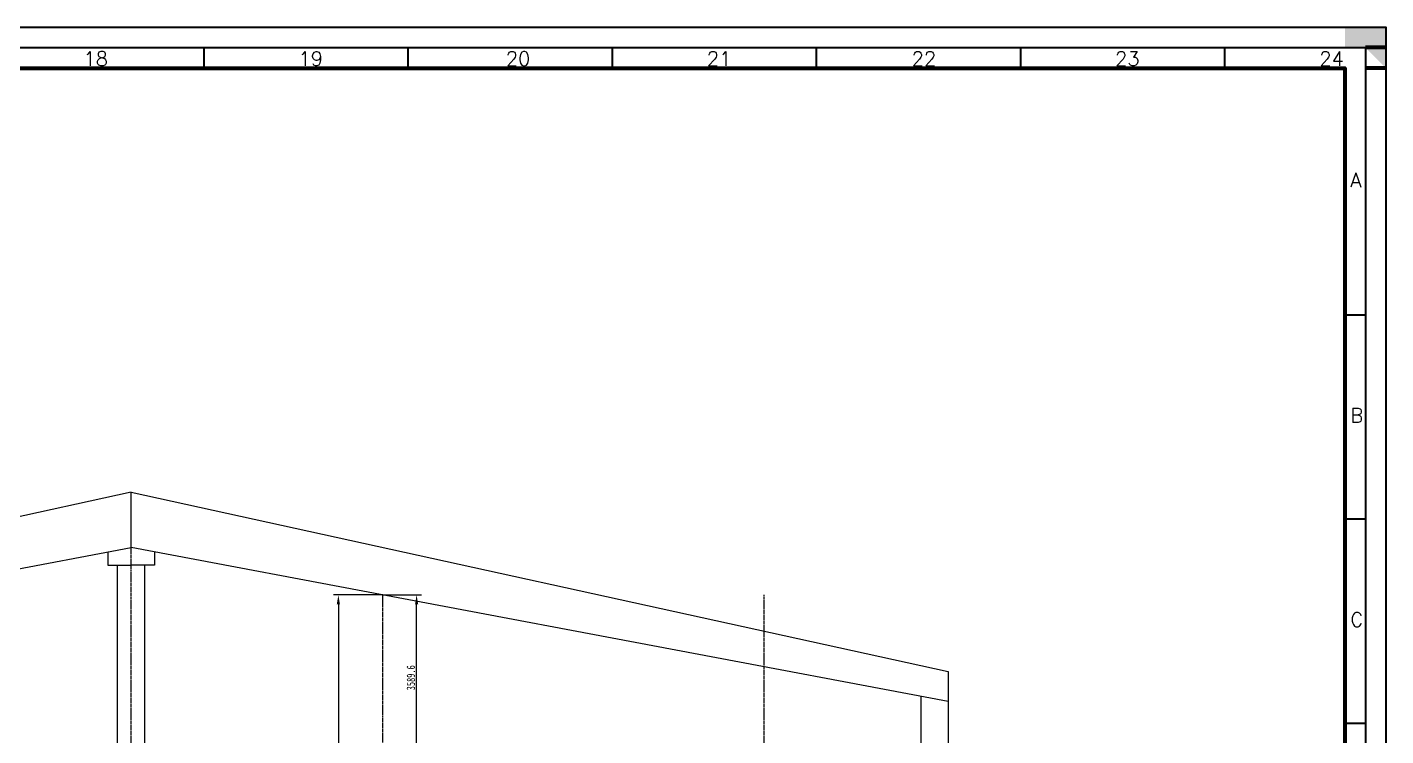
# Model space of a CAD drawing. Header units: millimetres. Extents: x 39335 to 110675, y -13954 to 36506.
# Drawn here: x 90711 to 110675, y 26095 to 36506 of the extents above; entities that cross this region are included whole.
import ezdxf

# ---------------------------------------------------------------- set-up
doc = ezdxf.new("R2010")
doc.units = ezdxf.units.MM
doc.linetypes.add('CENTER', pattern=[50.8, 31.75, -6.35, 6.35, -6.35])
doc.layers.add('CAXA4', color=3, linetype='Continuous', lineweight=25)
doc.layers.add('M_EQUIP_E7', color=7, linetype='Continuous', lineweight=70)
doc.layers.add('CENTER', color=1, linetype='CENTER')
doc.styles.add('\\M+5B1EA\\M+5D7BC', font='', dxfattribs={"width": 0.667})
doc.styles.add('S', font='simplex.shx', dxfattribs={"width": 0.8})
doc.styles.get('\\M+5B1EA\\M+5D7BC').set_extended_font_data('FangSong_GB2312')
doc.dimstyles.new('\\M+5B1EA\\M+5D7BC', dxfattribs={"dimscale": 35, "dimtxt": 3.5, "dimasz": 4, "dimexe": 2, "dimexo": 0, "dimtad": 1, "dimdec": 1, "dimdsep": 46, "dimtxsty": '\\M+5B1EA\\M+5D7BC', "dimcen": 0, "dimdle": 6, "dimazin": 2, "dimtfac": 1, "dimtdec": 1, "dimtmove": 0, "dimatfit": 3, "dimfxl": 0, "dimtolj": 1, "dimtzin": 0, "dimarcsym": 0})

# ---------------------------------------------------------------- blocks, each defined once
blk = doc.blocks.new('A$C4D8E30D3')
at = {"color": 3, "linetype": 'Continuous', "lineweight": 35}
for p, q in [((304.5, 836), (304.5, 831)), ((354.5, 836), (354.5, 831)), ((404.5, 836), (404.5, 831)), ((454.5, 836), (454.5, 831)), ((504.5, 836), (504.5, 831)), ((554.5, 836), (554.5, 831)), ((589, 770.5), (584, 770.5)), ((589, 720.5), (584, 720.5)), ((589, 670.5), (584, 670.5))]:
    blk.add_line(p, q, dxfattribs=at)
at = {"linetype": 'Continuous'}
for p, q in [((594, 836), (589, 836)), ((594, 831), (589, 831))]:
    blk.add_line(p, q, dxfattribs=at)
at = {"color": 3, "linetype": 'Continuous', "lineweight": 35}
for points in [[(594, 0), (-595, 0), (-595, 841), (594, 841)], [(589, 5), (-580, 5), (-580, 836), (589, 836)]]:
    blk.add_lwpolyline(points, close=True, dxfattribs=at)
at = {"color": 7, "linetype": 'Continuous', "lineweight": 70}
blk.add_lwpolyline([(584, 10), (-575, 10), (-575, 831), (584, 831)], close=True, dxfattribs=at)
at = {"linetype": 'Continuous'}
for points in [[(589, 836), (584, 836), (594, 831), (594, 841)], [(594, 841), (584, 841), (589, 836), (584, 836)], [(594, 831), (594, 841), (589, 831), (594, 831)], [(589, 831), (594, 831), (589, 836), (589, 831)], [(589, 836), (594, 836), (589, 831), (589, 836)]]:
    blk.add_solid(points, dxfattribs=at)
at = {"color": 3, "linetype": 'Continuous', "lineweight": 35, "style": 'S'}
for s, p in [('18', (275.07, 831.51)), ('19', (327.71, 831.51)), ('20', (378.49, 831.51)), ('21', (427.71, 831.51)), ('22', (477.88, 831.51)), ('23', (527.71, 831.51)), ('24', (577.71, 831.51)), ('A', (585.3, 801.83)), ('B', (585.3, 744.21)), ('C', (585.3, 694.21))]:
    blk.add_text(s, height=3.5, dxfattribs=at).set_placement(p)
blk = doc.blocks.new('*D298')
at = {"layer": 'CAXA4', "color": 0, "linetype": 'ByBlock', "lineweight": -2, "transparency": 16777216}
for p, q in [((95939, 28165), (96503, 28165)), ((96433, 24715), (96433, 28025)), ((95939, 24575), (96503, 24575))]:
    blk.add_line(p, q, dxfattribs=at)
at = {"layer": 'CAXA4', "color": 0, "transparency": 16777216}
for points in [[(96410, 28025), (96457, 28025), (96433, 28165)], [(96410, 24715), (96457, 24715), (96433, 24575)]]:
    blk.add_solid(points, dxfattribs=at)
at = {"layer": 'DEFPOINTS', "color": 0, "transparency": 16777216}
for p in [(95939, 28165), (96433, 28165), (95939, 24575)]:
    blk.add_point(p, dxfattribs=at)
at = {"layer": 'CAXA4', "color": 0, "transparency": 16777216, "insert": (96349, 26948), "char_height": 122.5, "attachment_point": 5, "rotation": 90, "style": '\\M+5B1EA\\M+5D7BC'}
blk.add_mtext('\\A1;3589.6', dxfattribs=at)
blk = doc.blocks.new('*D299')
at = {"layer": 'CAXA4', "color": 0, "linetype": 'ByBlock', "lineweight": -2, "transparency": 16777216}
for p, q in [((95939, 28165), (95214, 28165)), ((95284, 28025), (95284, 23455)), ((95939, 23315), (95214, 23315))]:
    blk.add_line(p, q, dxfattribs=at)
at = {"layer": 'CAXA4', "color": 0, "transparency": 16777216}
for points in [[(95260, 28025), (95307, 28025), (95284, 28165)], [(95260, 23455), (95307, 23455), (95284, 23315)]]:
    blk.add_solid(points, dxfattribs=at)
at = {"layer": 'DEFPOINTS', "color": 0, "transparency": 16777216}
for p in [(95939, 28165), (95284, 23315), (95939, 23315)]:
    blk.add_point(p, dxfattribs=at)
at = {"layer": 'CAXA4', "color": 0, "transparency": 16777216, "insert": (95199, 25369), "char_height": 122.5, "attachment_point": 5, "rotation": 90, "style": '\\M+5B1EA\\M+5D7BC'}
blk.add_mtext('\\A1;4850', dxfattribs=at)

msp = doc.modelspace()

# ---------------------------------------------------------------- linework, layer by layer
for p, q in [((92239.29, 29674.87), (80236.42, 27038.11)), ((92239.29, 29674.87), (104242.15, 27038.11)), ((92239.29, 28862.51), (92239.29, 29674.87)), ((80236.42, 26599.48), (92239.29, 28862.51)), ((91894.45, 28797.49), (91894.45, 28601.52)), ((104242.15, 26599.48), (92239.29, 28862.51)), ((92584.13, 28797.49), (92584.13, 28601.52)), ((91894.45, 28601.52), (92239.29, 28601.52)), ((92039.29, 19414.91), (92039.29, 28601.52)), ((92584.13, 28601.52), (92239.29, 28601.52)), ((92439.29, 19414.91), (92439.29, 28601.52)), ((104242.15, 27038.11), (104242.15, 19414.91)), ((103842.15, 26674.9), (103842.15, 19414.91))]:
    msp.add_line(p, q)
at = {"layer": 'CENTER'}
for p, q in [((92239.29, 19414.91), (92239.29, 29540.87)), ((95939.29, 23314.91), (95939.29, 28164.91)), ((101539.29, 19414.91), (101539.29, 28164.91))]:
    msp.add_line(p, q, dxfattribs=at)

# ---------------------------------------------------------------- block references
at = {"layer": 'M_EQUIP_E7', "lineweight": 35, "xscale": 60, "yscale": 60, "zscale": 60}
msp.add_blockref('A$C4D8E30D3', (75035, -13954.12), dxfattribs=at)

# ---------------------------------------------------------------- dimensions: what is measured, and where the dimension line sits
at = {"layer": 'CAXA4'}
for base, p1, p2, picture, middle in [((95283.81, 23314.91), (95939.29, 28164.91), (95939.29, 23314.91), '*D299', (95283.81, 25369.43)), ((96433.28, 28164.91), (95939.29, 24575.29), (95939.29, 28164.91), '*D298', (96433.28, 26947.91))]:
    dim = msp.add_linear_dim(base=base, p1=p1, p2=p2, angle=90, dimstyle='\\M+5B1EA\\M+5D7BC', override={"dimarcsym": 1}, dxfattribs=at)
    dim.commit()
    dim.dimension.update_dxf_attribs({"geometry": picture, "text_midpoint": middle, "dimtype": 160})

doc.saveas('drawing.dxf')
